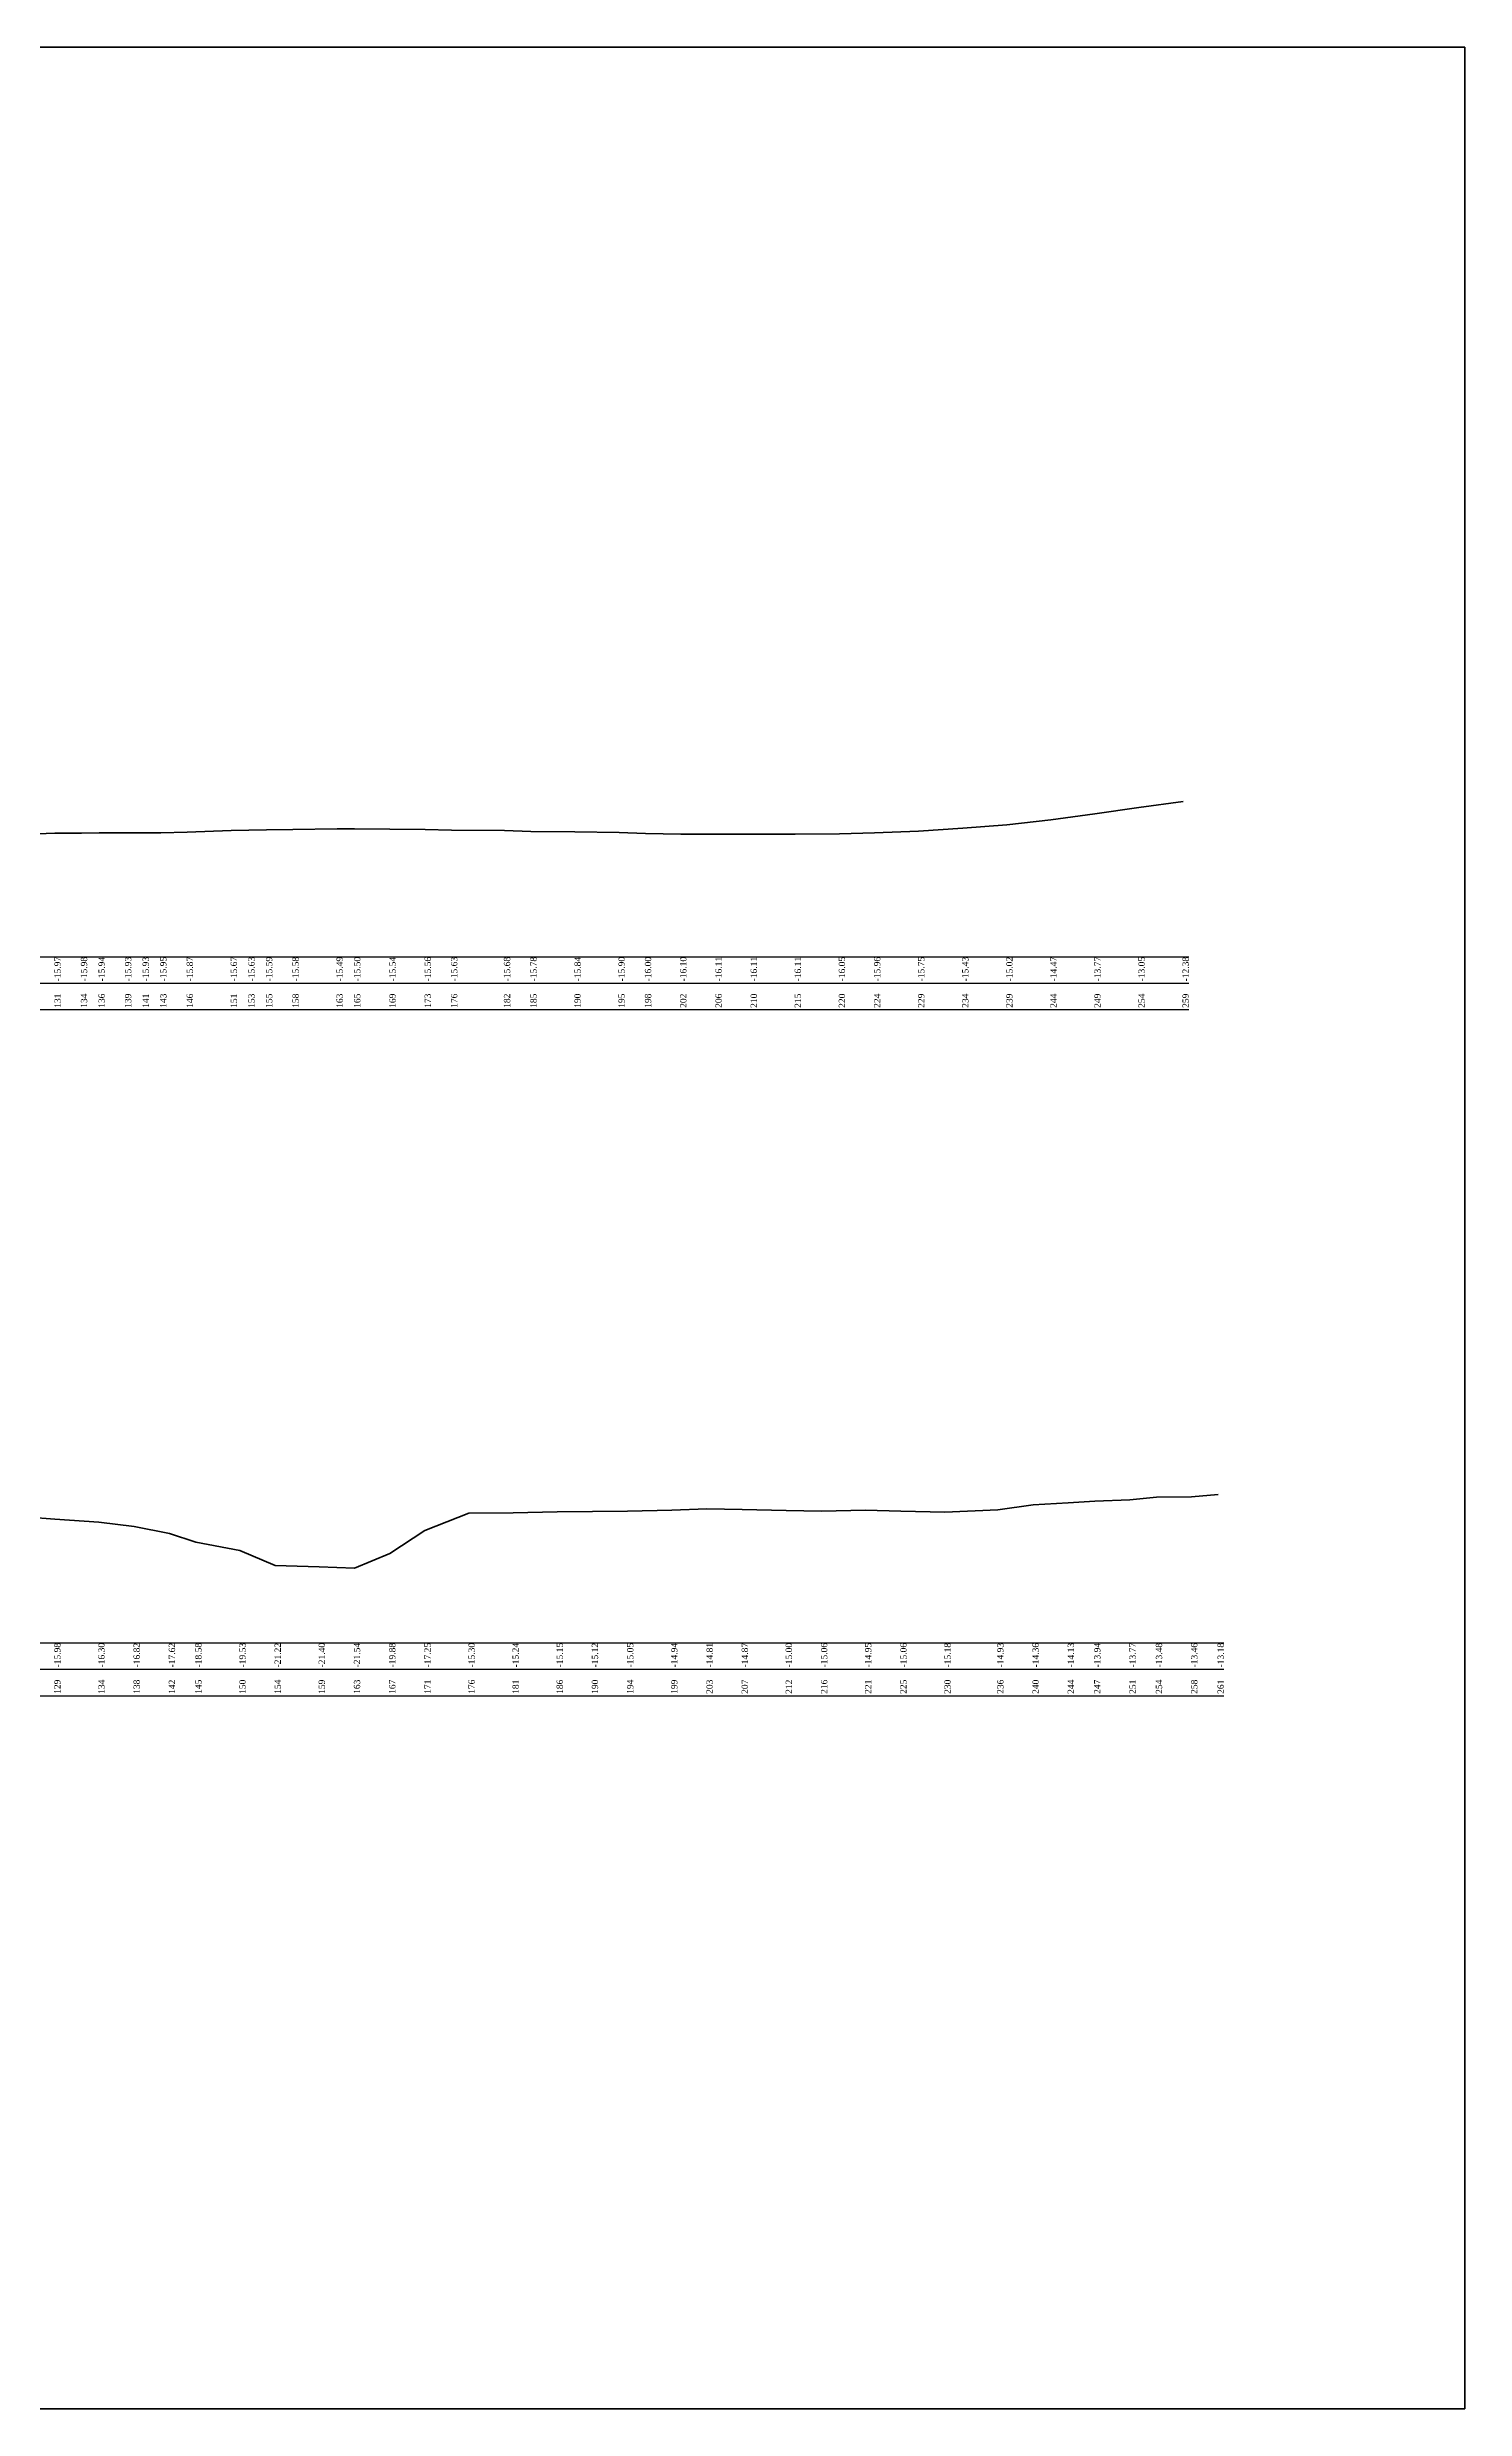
# Model space of a CAD drawing. Header units: metres. Extents: x -2434 to 11656, y -15288 to 8109.
# Drawn here: x 3862.6 to 4023.4, y -12483.2 to -12215.3 of the extents above; entities that cross this region are included whole.
import ezdxf

# ---------------------------------------------------------------- set-up
doc = ezdxf.new("R2010")
doc.units = ezdxf.units.M
doc.layers.add('Boundary', color=1, linetype='Continuous', lineweight=40)
doc.styles.get("Standard").update_dxf_attribs({"font": 'times.ttf'})

msp = doc.modelspace()

# ---------------------------------------------------------------- linework, layer by layer
at = {"color": 0, "lineweight": -2}
for p, q in [((3723.440072, -12318.48989), (3992.090072, -12318.48989)), ((3723.440072, -12321.48989), (3992.090072, -12321.48989)), ((3723.440072, -12324.48989), (3992.090072, -12324.48989)), ((3725.416837, -12396.316405), (3996.066837, -12396.316405)), ((3725.416837, -12399.316405), (3996.066837, -12399.316405)), ((3725.416837, -12402.316405), (3996.066837, -12402.316405))]:
    msp.add_line(p, q, dxfattribs=at)
at = {"layer": 'Boundary', "color": 7, "linetype": 'ByBlock', "ltscale": 0.5}
for p, q in [((3981.440072, -12302.25989), (3986.440072, -12301.53989)), ((3986.440072, -12301.53989), (3991.440072, -12300.86989)), ((3860.440072, -12304.58989), (3863.440072, -12304.45989)), ((3863.440072, -12304.45989), (3866.440072, -12304.46989)), ((3866.440072, -12304.46989), (3868.440072, -12304.42989)), ((3868.440072, -12304.42989), (3871.440072, -12304.41989)), ((3871.440072, -12304.41989), (3873.440072, -12304.41989)), ((3873.440072, -12304.41989), (3875.440072, -12304.43989)), ((3875.440072, -12304.43989), (3878.440072, -12304.35989)), ((3878.440072, -12304.35989), (3883.440072, -12304.15989)), ((3883.440072, -12304.15989), (3885.440072, -12304.11989)), ((3885.440072, -12304.11989), (3887.440072, -12304.07989)), ((3887.440072, -12304.07989), (3890.440072, -12304.06989)), ((3890.440072, -12304.06989), (3895.440072, -12303.97989)), ((3895.440072, -12303.97989), (3897.440072, -12303.98989)), ((3897.440072, -12303.98989), (3901.440072, -12304.02989)), ((3901.440072, -12304.02989), (3905.440072, -12304.04989)), ((3905.440072, -12304.04989), (3908.440072, -12304.11989)), ((3908.440072, -12304.11989), (3914.440072, -12304.16989)), ((3914.440072, -12304.16989), (3917.440072, -12304.26989)), ((3917.440072, -12304.26989), (3922.440072, -12304.32989)), ((3922.440072, -12304.32989), (3927.440072, -12304.38989)), ((3927.440072, -12304.38989), (3930.440072, -12304.48989)), ((3930.440072, -12304.48989), (3934.440072, -12304.58989)), ((3934.440072, -12304.58989), (3938.440072, -12304.59989)), ((3938.440072, -12304.59989), (3942.440072, -12304.59989)), ((3942.440072, -12304.59989), (3947.440072, -12304.59989)), ((3947.440072, -12304.59989), (3952.440072, -12304.53989)), ((3952.440072, -12304.53989), (3956.440072, -12304.44989)), ((3956.440072, -12304.44989), (3961.440072, -12304.23989)), ((3961.440072, -12304.23989), (3966.440072, -12303.91989)), ((3966.440072, -12303.91989), (3971.440072, -12303.50989)), ((3971.440072, -12303.50989), (3976.440072, -12302.95989)), ((3976.440072, -12302.95989), (3981.440072, -12302.25989)), ((3985.416837, -12380.086405), (3988.416837, -12379.796405)), ((3988.416837, -12379.796405), (3992.416837, -12379.776405)), ((3992.416837, -12379.776405), (3995.416837, -12379.496405)), ((3860.416837, -12382.066405), (3863.416837, -12382.296405)), ((3863.416837, -12382.296405), (3868.416837, -12382.616405)), ((3905.416837, -12383.566405), (3910.416837, -12381.616405)), ((3910.416837, -12381.616405), (3915.416837, -12381.556405)), ((3915.416837, -12381.556405), (3920.416837, -12381.466405)), ((3920.416837, -12381.466405), (3924.416837, -12381.436405)), ((3924.416837, -12381.436405), (3928.416837, -12381.366405)), ((3928.416837, -12381.366405), (3933.416837, -12381.256405)), ((3933.416837, -12381.256405), (3937.416837, -12381.126405)), ((3937.416837, -12381.126405), (3941.416837, -12381.186405)), ((3941.416837, -12381.186405), (3946.416837, -12381.316405)), ((3946.416837, -12381.316405), (3950.416837, -12381.376405)), ((3950.416837, -12381.376405), (3955.416837, -12381.266405)), ((3955.416837, -12381.266405), (3959.416837, -12381.376405)), ((3959.416837, -12381.376405), (3964.416837, -12381.496405)), ((3964.416837, -12381.496405), (3970.416837, -12381.246405)), ((3970.416837, -12381.246405), (3974.416837, -12380.676405)), ((3974.416837, -12380.676405), (3978.416837, -12380.446405)), ((3978.416837, -12380.446405), (3981.416837, -12380.256405)), ((3981.416837, -12380.256405), (3985.416837, -12380.086405)), ((3868.416837, -12382.616405), (3872.416837, -12383.136405)), ((3872.416837, -12383.136405), (3876.416837, -12383.936405)), ((3876.416837, -12383.936405), (3879.416837, -12384.896405)), ((3879.416837, -12384.896405), (3884.416837, -12385.846405)), ((3901.416837, -12386.196405), (3905.416837, -12383.566405)), ((3884.416837, -12385.846405), (3888.416837, -12387.536405)), ((3888.416837, -12387.536405), (3893.416837, -12387.716405)), ((3893.416837, -12387.716405), (3897.416837, -12387.856405)), ((3897.416837, -12387.856405), (3901.416837, -12386.196405))]:
    msp.add_line(p, q, dxfattribs=at)
msp.add_lwpolyline([(3647.167647, -12215.308922), (4023.407633, -12215.308922), (4023.407633, -12483.213007), (3647.167647, -12483.213007)], close=True, dxfattribs=at)

# ---------------------------------------------------------------- texts
at = {"color": 0, "lineweight": -2}
for s, p in [('-15.97', (3864.090072, -12321.28989)), ('-15.98', (3867.090072, -12321.28989)), ('-15.94', (3869.090072, -12321.28989)), ('-15.93', (3872.090072, -12321.28989)), ('-15.93', (3874.090072, -12321.28989)), ('-15.95', (3876.090072, -12321.28989)), ('-15.87', (3879.090072, -12321.28989)), ('-15.67', (3884.090072, -12321.28989)), ('-15.63', (3886.090072, -12321.28989)), ('-15.59', (3888.090072, -12321.28989)), ('-15.58', (3891.090072, -12321.28989)), ('-15.49', (3896.090072, -12321.28989)), ('-15.50', (3898.090072, -12321.28989)), ('-15.54', (3902.090072, -12321.28989)), ('-15.56', (3906.090072, -12321.28989)), ('-15.63', (3909.090072, -12321.28989)), ('-15.68', (3915.090072, -12321.28989)), ('-15.78', (3918.090072, -12321.28989)), ('-15.84', (3923.090072, -12321.28989)), ('-15.90', (3928.090072, -12321.28989)), ('-16.00', (3931.090072, -12321.28989)), ('-16.10', (3935.090072, -12321.28989)), ('-16.11', (3939.090072, -12321.28989)), ('-16.11', (3943.090072, -12321.28989)), ('-16.11', (3948.090072, -12321.28989)), ('-16.05', (3953.090072, -12321.28989)), ('-15.96', (3957.090072, -12321.28989)), ('-15.75', (3962.090072, -12321.28989)), ('-15.43', (3967.090072, -12321.28989)), ('-15.02', (3972.090072, -12321.28989)), ('-14.47', (3977.090072, -12321.28989)), ('-13.77', (3982.090072, -12321.28989)), ('-13.05', (3987.090072, -12321.28989)), ('-12.38', (3992.090072, -12321.28989)), ('131', (3864.090072, -12324.28989)), ('134', (3867.090072, -12324.28989)), ('136', (3869.090072, -12324.28989)), ('139', (3872.090072, -12324.28989)), ('141', (3874.090072, -12324.28989)), ('143', (3876.090072, -12324.28989)), ('146', (3879.090072, -12324.28989)), ('151', (3884.090072, -12324.28989)), ('153', (3886.090072, -12324.28989)), ('155', (3888.090072, -12324.28989)), ('158', (3891.090072, -12324.28989)), ('163', (3896.090072, -12324.28989)), ('165', (3898.090072, -12324.28989)), ('169', (3902.090072, -12324.28989)), ('173', (3906.090072, -12324.28989)), ('176', (3909.090072, -12324.28989)), ('182', (3915.090072, -12324.28989)), ('185', (3918.090072, -12324.28989)), ('190', (3923.090072, -12324.28989)), ('195', (3928.090072, -12324.28989)), ('198', (3931.090072, -12324.28989)), ('202', (3935.090072, -12324.28989)), ('206', (3939.090072, -12324.28989)), ('210', (3943.090072, -12324.28989)), ('215', (3948.090072, -12324.28989)), ('220', (3953.090072, -12324.28989)), ('224', (3957.090072, -12324.28989)), ('229', (3962.090072, -12324.28989)), ('234', (3967.090072, -12324.28989)), ('239', (3972.090072, -12324.28989)), ('244', (3977.090072, -12324.28989)), ('249', (3982.090072, -12324.28989)), ('254', (3987.090072, -12324.28989)), ('259', (3992.090072, -12324.28989)), ('-15.98', (3864.066837, -12399.116405)), ('-16.30', (3869.066837, -12399.116405)), ('-16.82', (3873.066837, -12399.116405)), ('-17.62', (3877.066837, -12399.116405)), ('-18.58', (3880.066837, -12399.116405)), ('-19.53', (3885.066837, -12399.116405)), ('-21.22', (3889.066837, -12399.116405)), ('-21.40', (3894.066837, -12399.116405)), ('-21.54', (3898.066837, -12399.116405)), ('-19.88', (3902.066837, -12399.116405)), ('-17.25', (3906.066837, -12399.116405)), ('-15.30', (3911.066837, -12399.116405)), ('-15.24', (3916.066837, -12399.116405)), ('-15.15', (3921.066837, -12399.116405)), ('-15.12', (3925.066837, -12399.116405)), ('-15.05', (3929.066837, -12399.116405)), ('-14.94', (3934.066837, -12399.116405)), ('-14.81', (3938.066837, -12399.116405)), ('-14.87', (3942.066837, -12399.116405)), ('-15.00', (3947.066837, -12399.116405)), ('-15.06', (3951.066837, -12399.116405)), ('-14.95', (3956.066837, -12399.116405)), ('-15.06', (3960.066837, -12399.116405)), ('-15.18', (3965.066837, -12399.116405)), ('-14.93', (3971.066837, -12399.116405)), ('-14.36', (3975.066837, -12399.116405)), ('-14.13', (3979.066837, -12399.116405)), ('-13.94', (3982.066837, -12399.116405)), ('-13.77', (3986.066837, -12399.116405)), ('-13.48', (3989.066837, -12399.116405)), ('-13.46', (3993.066837, -12399.116405)), ('-13.18', (3996.066837, -12399.116405)), ('129', (3864.066837, -12402.116405)), ('134', (3869.066837, -12402.116405)), ('138', (3873.066837, -12402.116405)), ('142', (3877.066837, -12402.116405)), ('145', (3880.066837, -12402.116405)), ('150', (3885.066837, -12402.116405)), ('154', (3889.066837, -12402.116405)), ('159', (3894.066837, -12402.116405)), ('163', (3898.066837, -12402.116405)), ('167', (3902.066837, -12402.116405)), ('171', (3906.066837, -12402.116405)), ('176', (3911.066837, -12402.116405)), ('181', (3916.066837, -12402.116405)), ('186', (3921.066837, -12402.116405)), ('190', (3925.066837, -12402.116405)), ('194', (3929.066837, -12402.116405)), ('199', (3934.066837, -12402.116405)), ('203', (3938.066837, -12402.116405)), ('207', (3942.066837, -12402.116405)), ('212', (3947.066837, -12402.116405)), ('216', (3951.066837, -12402.116405)), ('221', (3956.066837, -12402.116405)), ('225', (3960.066837, -12402.116405)), ('230', (3965.066837, -12402.116405)), ('236', (3971.066837, -12402.116405)), ('240', (3975.066837, -12402.116405)), ('244', (3979.066837, -12402.116405)), ('247', (3982.066837, -12402.116405)), ('251', (3986.066837, -12402.116405)), ('254', (3989.066837, -12402.116405)), ('258', (3993.066837, -12402.116405)), ('261', (3996.066837, -12402.116405))]:
    msp.add_text(s, height=0.715, rotation=90, dxfattribs=at).set_placement(p)

doc.saveas('drawing.dxf')
